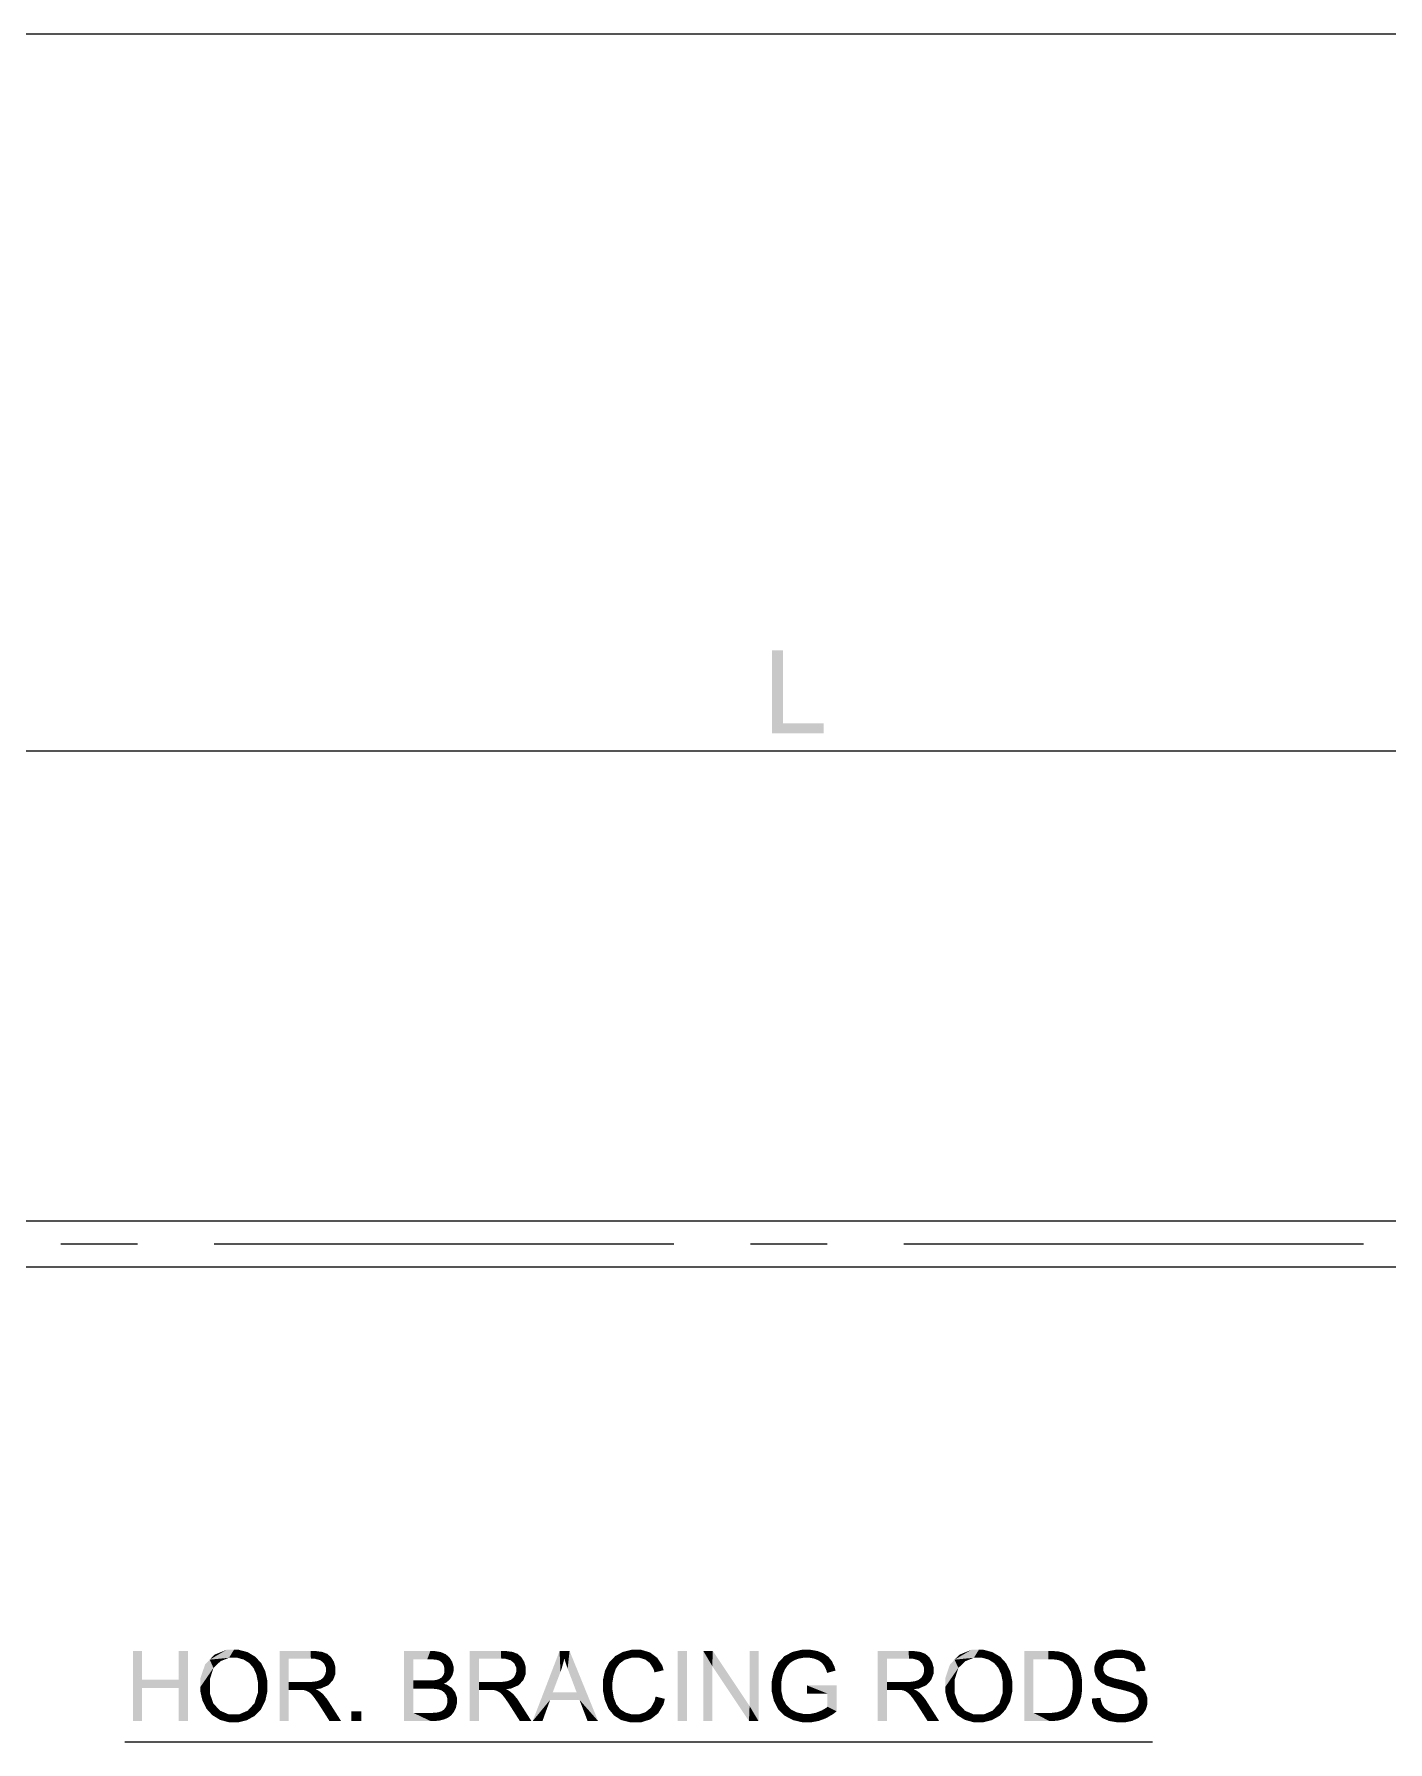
# Model space of a CAD drawing. Header units: millimetres. Extents: x 2 to 579, y 1 to 405.
# Drawn here: x 217.2 to 261.4, y 141.2 to 196.9 of the extents above; entities that cross this region are included whole.
import ezdxf

# ---------------------------------------------------------------- set-up
doc = ezdxf.new("R2010")
doc.units = ezdxf.units.MM
doc.linetypes.add('XKITLINE00', pattern=[0])
doc.layers.add('GraphicObject', color=6, linetype='Continuous', lineweight=0)
doc.layers.add('LinkedObject', color=7, linetype='Continuous', lineweight=0)

# ---------------------------------------------------------------- blocks, each defined once
blk = doc.blocks.new('*A3')
at = {"layer": 'GraphicObject', "color": 3, "linetype": 'XKITLINE00', "lineweight": 0}
blk.add_line((308.954, 196.898), (174.395, 196.898), dxfattribs=at)
blk = doc.blocks.new('*A4')
at = {"layer": 'LinkedObject'}
for points in [[(241.647, 176.795), (241.291, 174.095), (241.291, 176.795)], [(241.647, 174.413), (241.291, 174.095), (241.647, 176.795)], [(241.291, 174.095), (241.647, 174.413), (242.976, 174.095)], [(242.976, 174.095), (241.647, 174.413), (242.976, 174.413)], [(220.737, 143.219), (220.436, 141.872), (220.436, 144.159)], [(220.737, 143.219), (220.436, 144.159), (220.737, 144.159)], [(222.229, 144.159), (221.927, 143.219), (221.927, 144.159)], [(221.927, 142.949), (221.927, 143.219), (222.229, 144.159)], [(221.927, 142.949), (222.229, 144.159), (222.229, 141.872)], [(222.944, 143.876), (222.638, 142.985), (222.791, 143.715)], [(223.065, 143.606), (222.638, 142.985), (222.944, 143.876)], [(223.491, 144.197), (222.944, 143.876), (223.096, 144.036)], [(223.733, 144.197), (222.944, 143.876), (223.491, 144.197)], [(223.573, 143.937), (222.944, 143.876), (223.733, 144.197)], [(223.297, 143.826), (222.944, 143.876), (223.573, 143.937)], [(222.944, 143.876), (223.297, 143.826), (223.181, 143.716)], [(223.065, 143.606), (222.944, 143.876), (223.181, 143.716)], [(223.573, 143.937), (223.733, 144.197), (223.734, 143.937)], [(223.733, 144.197), (223.847, 143.937), (223.734, 143.937)], [(224.176, 144.122), (223.733, 144.197), (223.891, 144.197)], [(224.303, 144.046), (223.733, 144.197), (224.176, 144.122)], [(224.052, 143.879), (223.733, 144.197), (224.303, 144.046)], [(223.847, 143.937), (223.733, 144.197), (224.052, 143.879)], [(224.052, 143.879), (224.303, 144.046), (224.142, 143.822)], [(224.303, 144.046), (224.233, 143.765), (224.142, 143.822)], [(224.233, 143.765), (224.303, 144.046), (224.372, 143.604)], [(224.624, 143.76), (224.303, 144.046), (224.43, 143.971)], [(224.691, 143.625), (224.303, 144.046), (224.624, 143.76)], [(224.372, 143.604), (224.303, 144.046), (224.691, 143.625)], [(225.522, 143.15), (225.22, 141.872), (225.22, 144.159)], [(225.22, 144.159), (225.522, 143.907), (225.522, 143.15)], [(226.244, 143.907), (225.22, 144.159), (226.232, 144.159)], [(225.522, 143.907), (225.22, 144.159), (226.244, 143.907)], [(226.232, 144.159), (226.371, 143.907), (226.244, 143.907)], [(226.617, 144.128), (226.232, 144.159), (226.385, 144.159)], [(226.696, 144.097), (226.232, 144.159), (226.617, 144.128)], [(226.557, 143.855), (226.232, 144.159), (226.696, 144.097)], [(226.371, 143.907), (226.232, 144.159), (226.557, 143.855)], [(226.696, 144.097), (226.616, 143.802), (226.557, 143.855)], [(226.775, 144.066), (226.616, 143.802), (226.696, 144.097)], [(226.616, 143.802), (226.775, 144.066), (226.675, 143.75)], [(226.675, 143.75), (226.775, 144.066), (226.95, 143.879)], [(226.95, 143.879), (226.734, 143.617), (226.675, 143.75)], [(226.997, 143.801), (226.734, 143.617), (226.95, 143.879)], [(227.045, 143.629), (226.734, 143.617), (226.997, 143.801)], [(226.95, 143.879), (226.775, 144.066), (226.902, 143.957)], [(229.282, 144.159), (229.583, 142.928), (229.282, 141.872)], [(229.583, 143.198), (229.583, 142.928), (229.282, 144.159)], [(229.282, 144.159), (229.583, 143.889), (229.583, 143.198)], [(230.041, 143.889), (229.282, 144.159), (230.14, 144.159)], [(229.583, 143.889), (229.282, 144.159), (230.041, 143.889)], [(230.041, 143.889), (230.14, 144.159), (230.165, 143.889)], [(230.14, 144.159), (230.339, 143.873), (230.165, 143.889)], [(230.271, 144.159), (230.339, 143.873), (230.14, 144.159)], [(230.481, 144.124), (230.339, 143.873), (230.271, 144.159)], [(230.339, 143.873), (230.481, 144.124), (230.39, 143.857)], [(230.39, 143.857), (230.481, 144.124), (230.441, 143.841)], [(230.441, 143.841), (230.481, 144.124), (230.56, 144.089)], [(230.56, 144.089), (230.519, 143.781), (230.441, 143.841)], [(230.64, 144.054), (230.519, 143.781), (230.56, 144.089)], [(230.764, 143.948), (230.519, 143.781), (230.64, 144.054)], [(230.809, 143.875), (230.519, 143.781), (230.764, 143.948)], [(230.519, 143.781), (230.809, 143.875), (230.546, 143.738)], [(230.809, 143.875), (230.574, 143.695), (230.546, 143.738)], [(230.574, 143.695), (230.809, 143.875), (230.601, 143.595)], [(230.601, 143.595), (230.809, 143.875), (230.898, 143.573)], [(230.898, 143.652), (230.809, 143.875), (230.854, 143.803)], [(230.898, 143.573), (230.809, 143.875), (230.898, 143.652)], [(231.731, 143.15), (231.429, 141.872), (231.429, 144.159)], [(231.429, 144.159), (231.731, 143.907), (231.731, 143.15)], [(232.453, 143.907), (231.429, 144.159), (232.441, 144.159)], [(231.731, 143.907), (231.429, 144.159), (232.453, 143.907)], [(232.441, 144.159), (232.58, 143.907), (232.453, 143.907)], [(232.826, 144.128), (232.441, 144.159), (232.594, 144.159)], [(232.905, 144.097), (232.441, 144.159), (232.826, 144.128)], [(232.766, 143.855), (232.441, 144.159), (232.905, 144.097)], [(232.58, 143.907), (232.441, 144.159), (232.766, 143.855)], [(232.905, 144.097), (232.825, 143.802), (232.766, 143.855)], [(232.985, 144.066), (232.825, 143.802), (232.905, 144.097)], [(232.825, 143.802), (232.985, 144.066), (232.884, 143.75)], [(232.884, 143.75), (232.985, 144.066), (233.159, 143.879)], [(233.159, 143.879), (232.943, 143.617), (232.884, 143.75)], [(233.206, 143.801), (232.943, 143.617), (233.159, 143.879)], [(233.254, 143.629), (232.943, 143.617), (233.206, 143.801)], [(233.159, 143.879), (232.985, 144.066), (233.111, 143.957)], [(234.357, 144.159), (234.387, 143.481), (233.479, 141.872)], [(234.387, 143.481), (234.357, 144.159), (234.426, 143.589)], [(234.426, 143.589), (234.357, 144.159), (234.488, 143.808)], [(234.488, 143.808), (234.357, 144.159), (234.511, 143.918)], [(234.683, 144.159), (234.511, 143.918), (234.357, 144.159)], [(234.511, 143.918), (234.683, 144.159), (234.538, 143.825)], [(234.538, 143.825), (234.683, 144.159), (234.619, 143.587)], [(234.619, 143.587), (234.683, 144.159), (234.673, 143.443)], [(234.673, 143.443), (234.683, 144.159), (234.912, 142.812)], [(234.912, 142.812), (234.683, 144.159), (235.006, 142.565)], [(235.006, 142.565), (234.683, 144.159), (235.615, 141.872)], [(235.976, 143.788), (236.315, 143.749), (235.908, 143.655)], [(235.908, 143.655), (236.315, 143.749), (236.19, 143.58)], [(236.17, 143.99), (236.315, 143.749), (235.976, 143.788)], [(236.296, 144.059), (236.315, 143.749), (236.17, 143.99)], [(236.422, 144.128), (236.712, 143.939), (236.296, 144.059)], [(236.296, 144.059), (236.712, 143.939), (236.492, 143.876)], [(236.315, 143.749), (236.296, 144.059), (236.403, 143.813)], [(236.403, 143.813), (236.296, 144.059), (236.492, 143.876)], [(236.699, 144.197), (236.712, 143.939), (236.422, 144.128)], [(236.85, 144.197), (236.712, 143.939), (236.699, 144.197)], [(236.712, 143.939), (236.85, 144.197), (236.844, 143.939)], [(236.85, 144.197), (236.958, 143.939), (236.844, 143.939)], [(237.31, 144.11), (236.85, 144.197), (237.022, 144.197)], [(237.427, 144.023), (236.85, 144.197), (237.31, 144.11)], [(237.149, 143.882), (236.85, 144.197), (237.427, 144.023)], [(236.958, 143.939), (236.85, 144.197), (237.149, 143.882)], [(237.149, 143.882), (237.427, 144.023), (237.224, 143.825)], [(237.427, 144.023), (237.3, 143.768), (237.224, 143.825)], [(237.3, 143.768), (237.427, 144.023), (237.415, 143.586)], [(237.415, 143.586), (237.427, 144.023), (237.752, 143.532)], [(237.706, 143.69), (237.427, 144.023), (237.544, 143.935)], [(237.752, 143.532), (237.427, 144.023), (237.706, 143.69)], [(238.516, 144.159), (238.214, 141.872), (238.214, 144.159)], [(238.516, 141.872), (238.214, 141.872), (238.516, 144.159)], [(239.047, 144.159), (239.337, 143.667), (239.047, 141.872)], [(239.337, 143.667), (239.047, 144.159), (239.357, 144.159)], [(239.337, 143.667), (239.357, 144.159), (240.536, 141.872)], [(240.536, 141.872), (239.357, 144.159), (240.556, 142.363)], [(240.847, 144.159), (240.556, 142.363), (240.556, 144.159)], [(240.847, 141.872), (240.556, 142.363), (240.847, 144.159)], [(241.82, 144.057), (241.418, 143.627), (241.689, 143.987)], [(241.99, 143.844), (241.418, 143.627), (241.82, 144.057)], [(241.689, 143.987), (241.418, 143.627), (241.488, 143.772)], [(241.868, 143.761), (241.418, 143.627), (241.99, 143.844)], [(241.822, 143.71), (241.418, 143.627), (241.868, 143.761)], [(242.253, 144.197), (241.82, 144.057), (241.951, 144.127)], [(242.321, 143.939), (241.82, 144.057), (242.253, 144.197)], [(241.82, 144.057), (242.066, 143.876), (241.99, 143.844)], [(242.066, 143.876), (241.82, 144.057), (242.141, 143.907)], [(242.141, 143.907), (241.82, 144.057), (242.321, 143.939)], [(242.425, 143.939), (242.253, 144.197), (242.424, 144.197)], [(242.321, 143.939), (242.253, 144.197), (242.425, 143.939)], [(242.424, 144.197), (242.511, 143.939), (242.425, 143.939)], [(242.548, 144.197), (242.511, 143.939), (242.424, 144.197)], [(242.511, 143.939), (242.548, 144.197), (242.669, 143.909)], [(242.872, 144.117), (242.548, 144.197), (242.772, 144.157)], [(242.669, 143.909), (242.548, 144.197), (242.872, 144.117)], [(242.669, 143.909), (242.872, 144.117), (242.74, 143.879)], [(242.872, 144.117), (242.811, 143.849), (242.74, 143.879)], [(242.811, 143.849), (242.872, 144.117), (242.92, 143.769)], [(243.13, 143.965), (242.872, 144.117), (242.973, 144.077)], [(243.187, 143.893), (242.872, 144.117), (243.13, 143.965)], [(242.92, 143.769), (242.872, 144.117), (243.187, 143.893)], [(242.92, 143.769), (243.187, 143.893), (242.958, 143.719)], [(243.187, 143.893), (242.996, 143.669), (242.958, 143.719)], [(242.996, 143.669), (243.187, 143.893), (243.06, 143.531)], [(243.06, 143.531), (243.187, 143.893), (243.33, 143.634)], [(243.33, 143.634), (243.187, 143.893), (243.244, 143.821)], [(245.034, 143.15), (244.732, 141.872), (244.732, 144.159)], [(244.732, 144.159), (245.034, 143.907), (245.034, 143.15)], [(245.757, 143.907), (244.732, 144.159), (245.744, 144.159)], [(245.034, 143.907), (244.732, 144.159), (245.757, 143.907)], [(245.744, 144.159), (245.884, 143.907), (245.757, 143.907)], [(246.129, 144.128), (245.744, 144.159), (245.897, 144.159)], [(246.208, 144.097), (245.744, 144.159), (246.129, 144.128)], [(246.07, 143.855), (245.744, 144.159), (246.208, 144.097)], [(245.884, 143.907), (245.744, 144.159), (246.07, 143.855)], [(246.208, 144.097), (246.128, 143.802), (246.07, 143.855)], [(246.288, 144.066), (246.128, 143.802), (246.208, 144.097)], [(246.128, 143.802), (246.288, 144.066), (246.187, 143.75)], [(246.187, 143.75), (246.288, 144.066), (246.462, 143.879)], [(246.462, 143.879), (246.246, 143.617), (246.187, 143.75)], [(246.51, 143.801), (246.246, 143.617), (246.462, 143.879)], [(246.557, 143.629), (246.246, 143.617), (246.51, 143.801)], [(246.462, 143.879), (246.288, 144.066), (246.415, 143.957)], [(247.245, 143.876), (246.939, 142.985), (247.092, 143.715)], [(247.366, 143.606), (246.939, 142.985), (247.245, 143.876)], [(247.792, 144.197), (247.245, 143.876), (247.397, 144.036)], [(248.034, 144.197), (247.245, 143.876), (247.792, 144.197)], [(247.874, 143.937), (247.245, 143.876), (248.034, 144.197)], [(247.598, 143.826), (247.245, 143.876), (247.874, 143.937)], [(247.245, 143.876), (247.598, 143.826), (247.482, 143.716)], [(247.366, 143.606), (247.245, 143.876), (247.482, 143.716)], [(247.874, 143.937), (248.034, 144.197), (248.035, 143.937)], [(248.034, 144.197), (248.148, 143.937), (248.035, 143.937)], [(248.477, 144.122), (248.034, 144.197), (248.192, 144.197)], [(248.604, 144.046), (248.034, 144.197), (248.477, 144.122)], [(248.353, 143.879), (248.034, 144.197), (248.604, 144.046)], [(248.148, 143.937), (248.034, 144.197), (248.353, 143.879)], [(248.353, 143.879), (248.604, 144.046), (248.444, 143.822)], [(248.604, 144.046), (248.534, 143.765), (248.444, 143.822)], [(248.534, 143.765), (248.604, 144.046), (248.673, 143.604)], [(248.925, 143.76), (248.604, 144.046), (248.732, 143.971)], [(248.992, 143.625), (248.604, 144.046), (248.925, 143.76)], [(248.673, 143.604), (248.604, 144.046), (248.992, 143.625)], [(249.516, 144.159), (249.818, 143.889), (249.516, 141.872)], [(250.299, 143.889), (249.516, 144.159), (250.303, 144.159)], [(249.818, 143.889), (249.516, 144.159), (250.299, 143.889)], [(249.516, 141.872), (249.818, 143.889), (249.818, 142.141)], [(250.303, 144.159), (250.434, 143.889), (250.299, 143.889)], [(250.437, 144.159), (250.434, 143.889), (250.303, 144.159)], [(250.437, 144.159), (250.629, 143.865), (250.434, 143.889)], [(250.64, 144.142), (250.629, 143.865), (250.437, 144.159)], [(250.71, 144.126), (250.629, 143.865), (250.64, 144.142)], [(250.71, 144.126), (250.69, 143.842), (250.629, 143.865)], [(250.69, 143.842), (250.71, 144.126), (250.775, 143.809)], [(250.976, 144.021), (250.71, 144.126), (250.808, 144.103)], [(251.045, 143.962), (250.71, 144.126), (250.976, 144.021)], [(250.918, 143.68), (250.71, 144.126), (251.045, 143.962)], [(250.775, 143.809), (250.71, 144.126), (250.918, 143.68)], [(251.045, 143.962), (250.977, 143.584), (250.918, 143.68)], [(251.136, 143.886), (250.977, 143.584), (251.045, 143.962)], [(251.271, 143.69), (250.977, 143.584), (251.136, 143.886)], [(251.904, 143.891), (251.806, 143.567), (251.855, 143.815)], [(252.159, 143.779), (251.806, 143.567), (251.904, 143.891)], [(251.855, 143.815), (251.806, 143.567), (251.806, 143.653)], [(252.096, 143.658), (251.806, 143.567), (252.159, 143.779)], [(251.953, 143.966), (252.222, 143.829), (251.904, 143.891)], [(251.904, 143.891), (252.222, 143.829), (252.159, 143.779)], [(252.096, 144.08), (252.222, 143.829), (251.953, 143.966)], [(252.284, 143.88), (252.096, 144.08), (252.19, 144.119)], [(252.222, 143.829), (252.096, 144.08), (252.284, 143.88)], [(252.285, 144.158), (252.484, 143.93), (252.19, 144.119)], [(252.19, 144.119), (252.484, 143.93), (252.284, 143.88)], [(252.494, 144.197), (252.484, 143.93), (252.285, 144.158)], [(252.61, 144.197), (252.484, 143.93), (252.494, 144.197)], [(252.484, 143.93), (252.61, 144.197), (252.621, 143.93)], [(252.61, 144.197), (252.753, 143.93), (252.621, 143.93)], [(252.961, 144.156), (252.61, 144.197), (252.737, 144.197)], [(253.058, 144.115), (252.61, 144.197), (252.961, 144.156)], [(252.952, 143.874), (252.61, 144.197), (253.058, 144.115)], [(252.753, 143.93), (252.61, 144.197), (252.952, 143.874)], [(253.058, 144.115), (253.02, 143.819), (252.952, 143.874)], [(253.155, 144.074), (253.02, 143.819), (253.058, 144.115)], [(253.02, 143.819), (253.155, 144.074), (253.087, 143.763)], [(253.087, 143.763), (253.155, 144.074), (253.356, 143.874)], [(253.356, 143.874), (253.166, 143.599), (253.087, 143.763)], [(253.356, 143.874), (253.155, 144.074), (253.304, 143.954)], [(253.408, 143.795), (253.166, 143.599), (253.356, 143.874)], [(253.464, 143.614), (253.166, 143.599), (253.408, 143.795)], [(220.737, 142.949), (220.436, 141.872), (220.737, 143.219)], [(220.737, 143.219), (221.927, 142.949), (220.737, 142.949)], [(221.927, 143.219), (221.927, 142.949), (220.737, 143.219)], [(222.791, 143.715), (222.638, 142.985), (222.638, 143.269)], [(222.949, 143.238), (222.638, 142.985), (223.065, 143.606)], [(222.638, 142.985), (222.949, 143.238), (222.949, 142.98)], [(224.372, 143.604), (224.691, 143.625), (224.419, 143.499)], [(224.691, 143.625), (224.466, 143.395), (224.419, 143.499)], [(224.466, 143.395), (224.691, 143.625), (224.513, 143.152)], [(224.513, 143.152), (224.691, 143.625), (224.824, 143.183)], [(224.513, 143.012), (224.824, 143.183), (224.824, 143.011)], [(224.513, 143.152), (224.824, 143.183), (224.513, 143.012)], [(224.824, 143.183), (224.691, 143.625), (224.758, 143.489)], [(226.437, 143.171), (226.402, 142.912), (226.275, 143.15)], [(226.402, 142.912), (226.437, 143.171), (226.566, 142.935)], [(226.495, 143.193), (226.888, 143.124), (226.437, 143.171)], [(226.809, 143.041), (226.437, 143.171), (226.888, 143.124)], [(226.566, 142.935), (226.437, 143.171), (226.809, 143.041)], [(226.554, 143.214), (226.888, 143.124), (226.495, 143.193)], [(226.888, 143.124), (226.554, 143.214), (226.643, 143.283)], [(226.673, 143.33), (226.888, 143.124), (226.643, 143.283)], [(226.703, 143.377), (226.888, 143.124), (226.673, 143.33)], [(226.703, 143.377), (227.045, 143.535), (226.888, 143.124)], [(226.734, 143.48), (227.045, 143.535), (226.703, 143.377)], [(227.045, 143.535), (226.734, 143.617), (227.045, 143.629)], [(226.734, 143.617), (227.045, 143.535), (226.734, 143.536)], [(227.045, 143.535), (226.734, 143.48), (226.734, 143.536)], [(226.888, 143.124), (227.045, 143.535), (226.966, 143.208)], [(226.966, 143.208), (227.045, 143.535), (227.045, 143.413)], [(230.113, 142.928), (229.583, 143.198), (230.079, 143.198)], [(229.583, 142.928), (229.583, 143.198), (230.113, 142.928)], [(230.223, 142.928), (230.079, 143.198), (230.18, 143.198)], [(230.113, 142.928), (230.079, 143.198), (230.223, 142.928)], [(230.324, 143.211), (230.579, 143.088), (230.18, 143.198)], [(230.18, 143.198), (230.579, 143.088), (230.223, 142.928)], [(230.368, 143.225), (230.659, 143.128), (230.324, 143.211)], [(230.579, 143.088), (230.324, 143.211), (230.659, 143.128)], [(230.426, 143.242), (230.659, 143.128), (230.368, 143.225)], [(230.513, 143.299), (230.659, 143.128), (230.426, 143.242)], [(230.819, 143.297), (230.513, 143.299), (230.572, 143.378)], [(230.779, 143.233), (230.513, 143.299), (230.819, 143.297)], [(230.659, 143.128), (230.513, 143.299), (230.779, 143.233)], [(230.572, 143.378), (230.898, 143.573), (230.819, 143.297)], [(230.601, 143.478), (230.898, 143.573), (230.572, 143.378)], [(230.898, 143.573), (230.601, 143.538), (230.601, 143.595)], [(230.601, 143.538), (230.898, 143.573), (230.601, 143.478)], [(230.819, 143.297), (230.898, 143.573), (230.859, 143.362)], [(230.859, 143.362), (230.898, 143.573), (230.898, 143.5)], [(232.646, 143.171), (232.611, 142.912), (232.484, 143.15)], [(232.611, 142.912), (232.646, 143.171), (232.775, 142.935)], [(232.704, 143.193), (233.097, 143.124), (232.646, 143.171)], [(233.018, 143.041), (232.646, 143.171), (233.097, 143.124)], [(232.775, 142.935), (232.646, 143.171), (233.018, 143.041)], [(232.763, 143.214), (233.097, 143.124), (232.704, 143.193)], [(233.097, 143.124), (232.763, 143.214), (232.852, 143.283)], [(232.882, 143.33), (233.097, 143.124), (232.852, 143.283)], [(232.912, 143.377), (233.097, 143.124), (232.882, 143.33)], [(232.912, 143.377), (233.254, 143.535), (233.097, 143.124)], [(232.943, 143.48), (233.254, 143.535), (232.912, 143.377)], [(233.254, 143.535), (232.943, 143.617), (233.254, 143.629)], [(232.943, 143.617), (233.254, 143.535), (232.943, 143.536)], [(233.254, 143.535), (232.943, 143.48), (232.943, 143.536)], [(233.097, 143.124), (233.254, 143.535), (233.175, 143.208)], [(233.175, 143.208), (233.254, 143.535), (233.254, 143.413)], [(233.479, 141.872), (234.387, 143.481), (234.135, 142.812)], [(236.119, 143.367), (235.772, 143.211), (235.84, 143.522)], [(236.083, 143.147), (235.772, 143.211), (236.119, 143.367)], [(235.772, 143.211), (236.083, 143.147), (235.772, 143.032)], [(236.155, 143.473), (235.84, 143.522), (235.908, 143.655)], [(236.119, 143.367), (235.84, 143.522), (236.155, 143.473)], [(236.155, 143.473), (235.908, 143.655), (236.19, 143.58)], [(237.415, 143.586), (237.752, 143.532), (237.455, 143.461)], [(239.047, 141.872), (239.337, 143.667), (239.337, 141.872)], [(241.418, 143.627), (241.279, 143.171), (241.349, 143.483)], [(241.634, 143.377), (241.279, 143.171), (241.418, 143.627)], [(241.59, 143.147), (241.279, 143.171), (241.634, 143.377)], [(241.279, 143.171), (241.59, 143.147), (241.279, 143.004)], [(241.775, 143.658), (241.418, 143.627), (241.822, 143.71)], [(241.703, 143.545), (241.418, 143.627), (241.775, 143.658)], [(241.418, 143.627), (241.703, 143.545), (241.677, 143.483)], [(241.634, 143.377), (241.418, 143.627), (241.677, 143.483)], [(243.06, 143.531), (243.33, 143.634), (243.086, 143.444)], [(243.086, 143.444), (243.33, 143.634), (243.36, 143.519)], [(245.949, 143.171), (245.914, 142.912), (245.787, 143.15)], [(245.914, 142.912), (245.949, 143.171), (246.078, 142.935)], [(246.007, 143.193), (246.4, 143.124), (245.949, 143.171)], [(246.321, 143.041), (245.949, 143.171), (246.4, 143.124)], [(246.078, 142.935), (245.949, 143.171), (246.321, 143.041)], [(246.066, 143.214), (246.4, 143.124), (246.007, 143.193)], [(246.4, 143.124), (246.066, 143.214), (246.155, 143.283)], [(246.185, 143.33), (246.4, 143.124), (246.155, 143.283)], [(246.216, 143.377), (246.4, 143.124), (246.185, 143.33)], [(246.216, 143.377), (246.557, 143.535), (246.4, 143.124)], [(246.246, 143.48), (246.557, 143.535), (246.216, 143.377)], [(246.557, 143.535), (246.246, 143.617), (246.557, 143.629)], [(246.246, 143.617), (246.557, 143.535), (246.246, 143.536)], [(246.557, 143.535), (246.246, 143.48), (246.246, 143.536)], [(246.4, 143.124), (246.557, 143.535), (246.478, 143.208)], [(246.478, 143.208), (246.557, 143.535), (246.557, 143.413)], [(247.092, 143.715), (246.939, 142.985), (246.939, 143.269)], [(247.25, 143.238), (246.939, 142.985), (247.366, 143.606)], [(246.939, 142.985), (247.25, 143.238), (247.25, 142.98)], [(248.673, 143.604), (248.992, 143.625), (248.72, 143.499)], [(248.992, 143.625), (248.767, 143.395), (248.72, 143.499)], [(248.767, 143.395), (248.992, 143.625), (248.814, 143.152)], [(248.814, 143.152), (248.992, 143.625), (249.125, 143.183)], [(248.814, 143.012), (249.125, 143.183), (249.125, 143.011)], [(248.814, 143.152), (249.125, 143.183), (248.814, 143.012)], [(249.125, 143.183), (248.992, 143.625), (249.059, 143.489)], [(250.977, 143.584), (251.271, 143.69), (251.035, 143.487)], [(251.035, 143.487), (251.271, 143.69), (251.316, 143.571)], [(251.316, 143.571), (251.094, 143.212), (251.035, 143.487)], [(251.361, 143.452), (251.094, 143.212), (251.316, 143.571)], [(251.405, 143.18), (251.094, 143.212), (251.361, 143.452)], [(251.405, 143.028), (251.094, 143.212), (251.405, 143.18)], [(251.094, 143.212), (251.405, 143.028), (251.094, 143.032)], [(251.806, 143.567), (252.096, 143.658), (252.096, 143.587)], [(252.096, 143.525), (251.806, 143.567), (252.096, 143.587)], [(251.806, 143.567), (252.096, 143.525), (251.806, 143.488)], [(251.806, 143.488), (252.096, 143.525), (251.846, 143.345)], [(251.846, 143.345), (252.096, 143.525), (251.886, 143.282)], [(251.886, 143.282), (252.096, 143.525), (252.14, 143.423)], [(252.14, 143.423), (252.047, 143.111), (251.886, 143.282)], [(251.886, 143.282), (252.047, 143.111), (251.926, 143.218)], [(252.185, 143.384), (252.047, 143.111), (252.14, 143.423)], [(252.047, 143.111), (252.185, 143.384), (252.129, 143.069)], [(252.129, 143.069), (252.185, 143.384), (252.229, 143.344)], [(252.129, 143.069), (252.229, 143.344), (252.192, 143.035)], [(252.192, 143.035), (252.229, 143.344), (252.412, 142.964)], [(252.412, 142.964), (252.229, 143.344), (252.457, 143.262)], [(252.412, 142.964), (252.457, 143.262), (252.57, 142.926)], [(252.57, 142.926), (252.457, 143.262), (252.641, 143.221)], [(252.57, 142.926), (252.641, 143.221), (252.727, 142.888)], [(252.727, 142.888), (252.641, 143.221), (252.825, 143.179)], [(252.727, 142.888), (252.825, 143.179), (252.931, 142.832)], [(252.931, 142.832), (252.825, 143.179), (252.977, 142.814)], [(252.977, 142.814), (252.825, 143.179), (253.048, 142.787)], [(253.078, 143.106), (253.048, 142.787), (252.825, 143.179)], [(253.468, 143.514), (253.166, 143.599), (253.464, 143.614)], [(253.166, 143.599), (253.468, 143.514), (253.178, 143.491)], [(220.436, 141.872), (220.737, 142.949), (220.737, 141.872)], [(221.927, 142.949), (222.229, 141.872), (221.927, 141.872)], [(222.638, 142.985), (222.949, 142.773), (222.638, 142.834)], [(222.949, 142.773), (222.638, 142.985), (222.949, 142.98)], [(222.638, 142.834), (222.949, 142.773), (222.703, 142.549)], [(222.703, 142.549), (222.949, 142.773), (222.769, 142.414)], [(222.769, 142.414), (222.949, 142.773), (223.06, 142.448)], [(224.403, 142.451), (224.824, 143.011), (224.684, 142.389)], [(224.513, 142.792), (224.824, 143.011), (224.403, 142.451)], [(224.824, 143.011), (224.513, 142.792), (224.513, 143.012)], [(224.684, 142.389), (224.824, 143.011), (224.754, 142.526)], [(224.754, 142.526), (224.824, 143.011), (224.824, 142.837)], [(225.522, 143.15), (225.522, 142.887), (225.22, 141.872)], [(225.22, 141.872), (225.522, 142.887), (225.522, 141.872)], [(225.872, 142.887), (225.522, 143.15), (226.171, 143.15)], [(225.522, 142.887), (225.522, 143.15), (225.872, 142.887)], [(225.872, 142.887), (226.171, 143.15), (225.931, 142.887)], [(225.931, 142.887), (226.171, 143.15), (226.015, 142.882)], [(226.015, 142.882), (226.171, 143.15), (226.04, 142.876)], [(226.04, 142.876), (226.171, 143.15), (226.075, 142.868)], [(226.075, 142.868), (226.171, 143.15), (226.144, 142.837)], [(226.144, 142.837), (226.171, 143.15), (226.275, 143.15)], [(226.144, 142.837), (226.275, 143.15), (226.178, 142.815)], [(226.275, 143.15), (226.402, 142.912), (226.178, 142.815)], [(226.178, 142.815), (226.402, 142.912), (226.212, 142.794)], [(226.402, 142.912), (226.289, 142.717), (226.212, 142.794)], [(226.462, 142.883), (226.289, 142.717), (226.402, 142.912)], [(226.289, 142.717), (226.462, 142.883), (226.332, 142.663)], [(226.332, 142.663), (226.462, 142.883), (226.374, 142.608)], [(226.374, 142.608), (226.462, 142.883), (226.584, 142.798)], [(226.584, 142.798), (226.483, 142.45), (226.374, 142.608)], [(226.584, 142.798), (226.462, 142.883), (226.553, 142.826)], [(226.65, 142.738), (226.483, 142.45), (226.584, 142.798)], [(226.775, 142.585), (226.483, 142.45), (226.65, 142.738)], [(229.282, 141.872), (229.583, 142.928), (229.583, 142.141)], [(230.223, 142.928), (230.579, 143.088), (230.39, 142.909)], [(230.579, 143.088), (230.449, 142.89), (230.39, 142.909)], [(230.449, 142.89), (230.579, 143.088), (230.507, 142.871)], [(230.507, 142.871), (230.579, 143.088), (230.598, 142.804)], [(230.841, 142.954), (230.579, 143.088), (230.683, 143.058)], [(230.598, 142.804), (230.579, 143.088), (230.841, 142.954)], [(230.598, 142.804), (230.841, 142.954), (230.631, 142.757)], [(230.631, 142.757), (230.841, 142.954), (230.664, 142.71)], [(230.664, 142.71), (230.841, 142.954), (230.897, 142.881)], [(230.897, 142.881), (230.697, 142.599), (230.664, 142.71)], [(230.953, 142.807), (230.697, 142.599), (230.897, 142.881)], [(231.008, 142.634), (230.697, 142.599), (230.953, 142.807)], [(231.008, 142.535), (230.697, 142.599), (231.008, 142.634)], [(231.731, 143.15), (231.731, 142.887), (231.429, 141.872)], [(231.429, 141.872), (231.731, 142.887), (231.731, 141.872)], [(232.081, 142.887), (231.731, 143.15), (232.38, 143.15)], [(231.731, 142.887), (231.731, 143.15), (232.081, 142.887)], [(232.081, 142.887), (232.38, 143.15), (232.14, 142.887)], [(232.14, 142.887), (232.38, 143.15), (232.224, 142.882)], [(232.224, 142.882), (232.38, 143.15), (232.249, 142.876)], [(232.249, 142.876), (232.38, 143.15), (232.284, 142.868)], [(232.284, 142.868), (232.38, 143.15), (232.353, 142.837)], [(232.353, 142.837), (232.38, 143.15), (232.484, 143.15)], [(232.353, 142.837), (232.484, 143.15), (232.387, 142.815)], [(232.484, 143.15), (232.611, 142.912), (232.387, 142.815)], [(232.387, 142.815), (232.611, 142.912), (232.421, 142.794)], [(232.611, 142.912), (232.498, 142.717), (232.421, 142.794)], [(232.671, 142.883), (232.498, 142.717), (232.611, 142.912)], [(232.498, 142.717), (232.671, 142.883), (232.541, 142.663)], [(232.541, 142.663), (232.671, 142.883), (232.583, 142.608)], [(232.583, 142.608), (232.671, 142.883), (232.793, 142.798)], [(232.793, 142.798), (232.693, 142.45), (232.583, 142.608)], [(232.793, 142.798), (232.671, 142.883), (232.762, 142.826)], [(232.859, 142.738), (232.693, 142.45), (232.793, 142.798)], [(232.984, 142.585), (232.693, 142.45), (232.859, 142.738)], [(234.049, 142.565), (233.479, 141.872), (234.135, 142.812)], [(234.135, 142.812), (235.006, 142.565), (234.049, 142.565)], [(234.912, 142.812), (235.006, 142.565), (234.135, 142.812)], [(235.772, 143.032), (236.083, 143.147), (236.083, 143.034)], [(236.083, 143.034), (235.772, 142.868), (235.772, 143.032)], [(236.083, 142.888), (235.772, 142.868), (236.083, 143.034)], [(236.083, 142.888), (235.893, 142.419), (235.772, 142.868)], [(235.772, 142.868), (235.893, 142.419), (235.832, 142.562)], [(236.125, 142.633), (235.893, 142.419), (236.083, 142.888)], [(235.893, 142.419), (236.125, 142.633), (236.168, 142.524)], [(237.791, 142.597), (237.458, 142.529), (237.489, 142.673)], [(241.279, 143.004), (241.59, 143.147), (241.59, 143.023)], [(241.59, 142.87), (241.279, 143.004), (241.59, 143.023)], [(241.279, 143.004), (241.419, 142.394), (241.279, 142.836)], [(241.59, 142.87), (241.419, 142.394), (241.279, 143.004)], [(241.279, 142.836), (241.419, 142.394), (241.349, 142.531)], [(241.642, 142.614), (241.419, 142.394), (241.59, 142.87)], [(241.419, 142.394), (241.642, 142.614), (241.695, 142.511)], [(242.425, 143.038), (243.097, 142.768), (242.425, 142.768)], [(243.394, 143.038), (243.097, 142.768), (242.425, 143.038)], [(243.097, 142.342), (243.394, 143.038), (243.394, 142.19)], [(243.097, 142.768), (243.394, 143.038), (243.097, 142.342)], [(245.034, 143.15), (245.034, 142.887), (244.732, 141.872)], [(244.732, 141.872), (245.034, 142.887), (245.034, 141.872)], [(245.384, 142.887), (245.034, 143.15), (245.683, 143.15)], [(245.034, 142.887), (245.034, 143.15), (245.384, 142.887)], [(245.384, 142.887), (245.683, 143.15), (245.443, 142.887)], [(245.443, 142.887), (245.683, 143.15), (245.527, 142.882)], [(245.527, 142.882), (245.683, 143.15), (245.553, 142.876)], [(245.553, 142.876), (245.683, 143.15), (245.588, 142.868)], [(245.588, 142.868), (245.683, 143.15), (245.657, 142.837)], [(245.657, 142.837), (245.683, 143.15), (245.787, 143.15)], [(245.657, 142.837), (245.787, 143.15), (245.69, 142.815)], [(245.787, 143.15), (245.914, 142.912), (245.69, 142.815)], [(245.69, 142.815), (245.914, 142.912), (245.724, 142.794)], [(245.914, 142.912), (245.801, 142.717), (245.724, 142.794)], [(245.974, 142.883), (245.801, 142.717), (245.914, 142.912)], [(245.801, 142.717), (245.974, 142.883), (245.844, 142.663)], [(245.844, 142.663), (245.974, 142.883), (245.887, 142.608)], [(245.887, 142.608), (245.974, 142.883), (246.096, 142.798)], [(246.096, 142.798), (245.996, 142.45), (245.887, 142.608)], [(246.096, 142.798), (245.974, 142.883), (246.065, 142.826)], [(246.162, 142.738), (245.996, 142.45), (246.096, 142.798)], [(246.288, 142.585), (245.996, 142.45), (246.162, 142.738)], [(246.939, 142.985), (247.25, 142.773), (246.939, 142.834)], [(247.25, 142.773), (246.939, 142.985), (247.25, 142.98)], [(246.939, 142.834), (247.25, 142.773), (247.005, 142.549)], [(247.005, 142.549), (247.25, 142.773), (247.07, 142.414)], [(247.07, 142.414), (247.25, 142.773), (247.361, 142.448)], [(248.704, 142.451), (249.125, 143.011), (248.985, 142.389)], [(248.814, 142.792), (249.125, 143.011), (248.704, 142.451)], [(249.125, 143.011), (248.814, 142.792), (248.814, 143.012)], [(248.985, 142.389), (249.125, 143.011), (249.055, 142.526)], [(249.055, 142.526), (249.125, 143.011), (249.125, 142.837)], [(251.345, 142.566), (251.004, 142.501), (251.064, 142.682)], [(251.094, 142.903), (251.405, 142.897), (251.064, 142.682)], [(251.064, 142.682), (251.405, 142.897), (251.345, 142.566)], [(251.405, 143.028), (251.094, 142.903), (251.094, 143.032)], [(251.405, 142.897), (251.094, 142.903), (251.405, 143.028)], [(251.345, 142.566), (251.405, 142.897), (251.375, 142.666)], [(252.017, 142.545), (251.721, 142.606), (252.007, 142.631)], [(251.721, 142.606), (251.846, 142.195), (251.724, 142.491)], [(252.017, 142.545), (251.846, 142.195), (251.721, 142.606)], [(253.147, 143.075), (253.048, 142.787), (253.078, 143.106)], [(253.048, 142.787), (253.147, 143.075), (253.152, 142.719)], [(253.152, 142.719), (253.147, 143.075), (253.247, 143.029)], [(253.152, 142.719), (253.247, 143.029), (253.183, 142.679)], [(253.183, 142.679), (253.247, 143.029), (253.215, 142.639)], [(253.247, 143.029), (253.442, 142.842), (253.215, 142.639)], [(253.215, 142.639), (253.442, 142.842), (253.246, 142.545)], [(253.246, 142.545), (253.442, 142.842), (253.489, 142.771)], [(253.246, 142.545), (253.489, 142.771), (253.246, 142.491)], [(253.246, 142.491), (253.489, 142.771), (253.246, 142.438)], [(253.489, 142.771), (253.537, 142.517), (253.246, 142.438)], [(253.442, 142.842), (253.247, 143.029), (253.394, 142.912)], [(253.537, 142.517), (253.489, 142.771), (253.537, 142.609)], [(223.06, 142.448), (223.027, 142.067), (222.769, 142.414)], [(222.769, 142.414), (223.027, 142.067), (222.834, 142.279)], [(223.171, 142.329), (223.027, 142.067), (223.06, 142.448)], [(223.027, 142.067), (223.171, 142.329), (223.154, 141.989)], [(223.154, 141.989), (223.171, 142.329), (223.283, 142.21)], [(223.283, 142.21), (223.731, 141.833), (223.154, 141.989)], [(223.562, 142.091), (223.731, 141.833), (223.283, 142.21)], [(223.731, 141.833), (223.562, 142.091), (223.73, 142.091)], [(223.9, 142.091), (223.731, 141.833), (223.73, 142.091)], [(223.731, 141.833), (223.9, 142.091), (223.88, 141.833)], [(223.88, 141.833), (223.9, 142.091), (224.158, 141.903)], [(224.286, 141.974), (223.9, 142.091), (224.182, 142.211)], [(224.158, 141.903), (223.9, 142.091), (224.286, 141.974)], [(224.292, 142.331), (224.415, 142.044), (224.182, 142.211)], [(224.182, 142.211), (224.415, 142.044), (224.286, 141.974)], [(224.684, 142.389), (224.292, 142.331), (224.403, 142.451)], [(224.614, 142.252), (224.292, 142.331), (224.684, 142.389)], [(224.415, 142.044), (224.292, 142.331), (224.614, 142.252)], [(226.483, 142.45), (226.775, 142.585), (226.55, 142.347)], [(226.55, 142.347), (226.775, 142.585), (226.834, 142.494)], [(226.55, 142.347), (226.834, 142.494), (226.852, 141.872)], [(226.852, 141.872), (226.834, 142.494), (227.23, 141.872)], [(227.884, 142.192), (227.564, 141.872), (227.564, 142.192)], [(227.884, 141.872), (227.564, 141.872), (227.884, 142.192)], [(229.583, 142.141), (230.153, 141.872), (229.282, 141.872)], [(230.154, 142.141), (230.153, 141.872), (229.583, 142.141)], [(230.154, 142.141), (230.263, 141.872), (230.153, 141.872)], [(230.228, 142.141), (230.263, 141.872), (230.154, 142.141)], [(230.331, 142.147), (230.447, 141.891), (230.228, 142.141)], [(230.228, 142.141), (230.447, 141.891), (230.263, 141.872)], [(230.361, 142.152), (230.447, 141.891), (230.331, 142.147)], [(230.522, 141.91), (230.361, 142.152), (230.413, 142.162)], [(230.447, 141.891), (230.361, 142.152), (230.522, 141.91)], [(230.501, 142.193), (230.773, 142.023), (230.413, 142.162)], [(230.413, 142.162), (230.773, 142.023), (230.522, 141.91)], [(230.536, 142.215), (230.773, 142.023), (230.501, 142.193)], [(230.773, 142.023), (230.536, 142.215), (230.571, 142.237)], [(230.629, 142.3), (230.94, 142.236), (230.571, 142.237)], [(230.571, 142.237), (230.94, 142.236), (230.773, 142.023)], [(230.652, 142.342), (230.94, 142.236), (230.629, 142.3)], [(230.94, 142.236), (230.652, 142.342), (230.674, 142.384)], [(230.674, 142.384), (231.008, 142.535), (230.94, 142.236)], [(230.697, 142.48), (231.008, 142.535), (230.674, 142.384)], [(230.697, 142.599), (231.008, 142.535), (230.697, 142.535)], [(231.008, 142.535), (230.697, 142.48), (230.697, 142.535)], [(230.773, 142.023), (230.94, 142.236), (230.823, 142.06)], [(230.823, 142.06), (230.94, 142.236), (230.906, 142.167)], [(230.94, 142.236), (231.008, 142.535), (230.974, 142.305)], [(230.974, 142.305), (231.008, 142.535), (231.008, 142.454)], [(232.693, 142.45), (232.984, 142.585), (232.759, 142.347)], [(232.759, 142.347), (232.984, 142.585), (233.043, 142.494)], [(232.759, 142.347), (233.043, 142.494), (233.061, 141.872)], [(233.061, 141.872), (233.043, 142.494), (233.439, 141.872)], [(233.479, 141.872), (234.049, 142.565), (233.798, 141.872)], [(235.006, 142.565), (235.615, 141.872), (235.271, 141.872)], [(236.21, 142.415), (235.893, 142.419), (236.168, 142.524)], [(235.893, 142.419), (236.245, 141.983), (235.953, 142.276)], [(236.21, 142.415), (236.245, 141.983), (235.893, 142.419)], [(235.953, 142.276), (236.245, 141.983), (236.129, 142.058)], [(236.342, 142.253), (236.245, 141.983), (236.21, 142.415)], [(236.245, 141.983), (236.342, 142.253), (236.432, 142.199)], [(236.522, 142.145), (236.245, 141.983), (236.432, 142.199)], [(236.522, 142.145), (236.845, 141.833), (236.245, 141.983)], [(236.716, 142.091), (236.845, 141.833), (236.522, 142.145)], [(236.845, 141.833), (236.716, 142.091), (236.82, 142.091)], [(236.948, 142.091), (236.845, 141.833), (236.82, 142.091)], [(236.948, 142.091), (237.449, 142.028), (236.845, 141.833)], [(237.163, 142.164), (237.449, 142.028), (236.948, 142.091)], [(237.449, 142.028), (237.163, 142.164), (237.251, 142.238)], [(237.339, 142.311), (237.449, 142.028), (237.251, 142.238)], [(237.339, 142.311), (237.791, 142.597), (237.449, 142.028)], [(237.458, 142.529), (237.791, 142.597), (237.339, 142.311)], [(237.449, 142.028), (237.791, 142.597), (237.573, 142.126)], [(237.573, 142.126), (237.791, 142.597), (237.744, 142.41)], [(240.556, 142.363), (240.847, 141.872), (240.536, 141.872)], [(241.748, 142.408), (241.419, 142.394), (241.695, 142.511)], [(241.748, 142.408), (241.835, 141.977), (241.419, 142.394)], [(241.419, 142.394), (241.835, 141.977), (241.489, 142.258)], [(241.489, 142.258), (241.835, 141.977), (241.697, 142.049)], [(241.901, 142.255), (241.835, 141.977), (241.748, 142.408)], [(241.835, 141.977), (241.901, 142.255), (242.002, 142.205)], [(242.102, 142.155), (241.835, 141.977), (242.002, 142.205)], [(242.102, 142.155), (242.447, 141.833), (241.835, 141.977)], [(242.316, 142.105), (242.447, 141.833), (242.102, 142.155)], [(242.447, 141.833), (242.316, 142.105), (242.429, 142.105)], [(242.429, 142.105), (242.572, 141.833), (242.447, 141.833)], [(242.527, 142.105), (242.572, 141.833), (242.429, 142.105)], [(242.719, 142.143), (242.815, 141.878), (242.527, 142.105)], [(242.527, 142.105), (242.815, 141.878), (242.572, 141.833)], [(242.934, 141.922), (242.719, 142.143), (242.813, 142.181)], [(242.815, 141.878), (242.719, 142.143), (242.934, 141.922)], [(242.907, 142.218), (243.053, 141.967), (242.813, 142.181)], [(242.813, 142.181), (243.053, 141.967), (242.934, 141.922)], [(243.049, 142.299), (243.394, 142.19), (242.907, 142.218)], [(242.907, 142.218), (243.394, 142.19), (243.053, 141.967)], [(243.097, 142.342), (243.394, 142.19), (243.049, 142.299)], [(243.053, 141.967), (243.394, 142.19), (243.283, 142.101)], [(245.996, 142.45), (246.288, 142.585), (246.062, 142.347)], [(246.062, 142.347), (246.288, 142.585), (246.346, 142.494)], [(246.062, 142.347), (246.346, 142.494), (246.364, 141.872)], [(246.364, 141.872), (246.346, 142.494), (246.742, 141.872)], [(247.361, 142.448), (247.328, 142.067), (247.07, 142.414)], [(247.07, 142.414), (247.328, 142.067), (247.136, 142.279)], [(247.472, 142.329), (247.328, 142.067), (247.361, 142.448)], [(247.328, 142.067), (247.472, 142.329), (247.455, 141.989)], [(247.455, 141.989), (247.472, 142.329), (247.584, 142.21)], [(247.584, 142.21), (248.032, 141.833), (247.455, 141.989)], [(247.863, 142.091), (248.032, 141.833), (247.584, 142.21)], [(248.032, 141.833), (247.863, 142.091), (248.031, 142.091)], [(248.202, 142.091), (248.032, 141.833), (248.031, 142.091)], [(248.032, 141.833), (248.202, 142.091), (248.181, 141.833)], [(248.181, 141.833), (248.202, 142.091), (248.459, 141.903)], [(248.587, 141.974), (248.202, 142.091), (248.483, 142.211)], [(248.459, 141.903), (248.202, 142.091), (248.587, 141.974)], [(248.593, 142.331), (248.716, 142.044), (248.483, 142.211)], [(248.483, 142.211), (248.716, 142.044), (248.587, 141.974)], [(248.985, 142.389), (248.593, 142.331), (248.704, 142.451)], [(248.915, 142.252), (248.593, 142.331), (248.985, 142.389)], [(248.716, 142.044), (248.593, 142.331), (248.915, 142.252)], [(249.818, 142.141), (250.341, 141.872), (249.516, 141.872)], [(250.307, 142.141), (250.341, 141.872), (249.818, 142.141)], [(250.307, 142.141), (250.445, 141.872), (250.341, 141.872)], [(250.42, 142.141), (250.445, 141.872), (250.307, 142.141)], [(250.708, 141.911), (250.42, 142.141), (250.597, 142.162)], [(250.628, 141.891), (250.42, 142.141), (250.708, 141.911)], [(250.445, 141.872), (250.42, 142.141), (250.628, 141.891)], [(250.661, 142.184), (250.708, 141.911), (250.597, 142.162)], [(250.726, 142.205), (250.708, 141.911), (250.661, 142.184)], [(250.708, 141.911), (250.726, 142.205), (250.788, 141.93)], [(250.981, 142.025), (250.726, 142.205), (250.828, 142.264)], [(250.924, 141.987), (250.726, 142.205), (250.981, 142.025)], [(250.788, 141.93), (250.726, 142.205), (250.924, 141.987)], [(250.867, 142.302), (251.037, 142.063), (250.828, 142.264)], [(250.828, 142.264), (251.037, 142.063), (250.981, 142.025)], [(251.189, 142.233), (250.867, 142.302), (250.92, 142.356)], [(251.141, 142.167), (250.867, 142.302), (251.189, 142.233)], [(251.037, 142.063), (250.867, 142.302), (251.141, 142.167)], [(251.004, 142.501), (251.189, 142.233), (250.92, 142.356)], [(251.314, 142.465), (251.004, 142.501), (251.345, 142.566)], [(251.236, 142.299), (251.004, 142.501), (251.314, 142.465)], [(251.189, 142.233), (251.004, 142.501), (251.236, 142.299)], [(251.724, 142.491), (251.846, 142.195), (251.787, 142.286)], [(252.064, 142.404), (251.846, 142.195), (252.017, 142.545)], [(251.846, 142.195), (252.064, 142.404), (251.906, 142.104)], [(251.906, 142.104), (252.064, 142.404), (252.07, 141.968)], [(252.101, 142.349), (252.07, 141.968), (252.064, 142.404)], [(252.138, 142.294), (252.07, 141.968), (252.101, 142.349)], [(252.138, 142.294), (252.175, 141.923), (252.07, 141.968)], [(252.253, 142.205), (252.175, 141.923), (252.138, 142.294)], [(252.175, 141.923), (252.253, 142.205), (252.279, 141.878)], [(252.33, 142.171), (252.279, 141.878), (252.253, 142.205)], [(252.408, 142.137), (252.279, 141.878), (252.33, 142.171)], [(252.408, 142.137), (252.539, 141.833), (252.279, 141.878)], [(252.583, 142.103), (252.539, 141.833), (252.408, 142.137)], [(252.583, 142.103), (252.693, 141.833), (252.539, 141.833)], [(252.68, 142.103), (252.693, 141.833), (252.583, 142.103)], [(252.68, 142.103), (252.816, 141.833), (252.693, 141.833)], [(252.767, 142.103), (252.816, 141.833), (252.68, 142.103)], [(252.919, 142.128), (253.133, 141.922), (252.767, 142.103)], [(252.767, 142.103), (253.133, 141.922), (252.816, 141.833)], [(252.985, 142.154), (253.38, 142.093), (252.919, 142.128)], [(253.231, 141.967), (252.919, 142.128), (253.38, 142.093)], [(253.133, 141.922), (252.919, 142.128), (253.231, 141.967)], [(253.051, 142.18), (253.38, 142.093), (252.985, 142.154)], [(253.15, 142.251), (253.433, 142.173), (253.051, 142.18)], [(253.051, 142.18), (253.433, 142.173), (253.38, 142.093)], [(253.182, 142.296), (253.485, 142.254), (253.15, 142.251)], [(253.433, 142.173), (253.15, 142.251), (253.485, 142.254)], [(253.214, 142.341), (253.485, 142.254), (253.182, 142.296)], [(253.214, 142.341), (253.537, 142.517), (253.485, 142.254)], [(253.246, 142.438), (253.537, 142.517), (253.214, 142.341)], [(253.485, 142.254), (253.537, 142.517), (253.537, 142.426)], [(223.154, 141.989), (223.731, 141.833), (223.281, 141.911)], [(223.281, 141.911), (223.731, 141.833), (223.57, 141.833)], [(230.522, 141.91), (230.773, 142.023), (230.598, 141.929)], [(230.598, 141.929), (230.773, 142.023), (230.723, 141.985)], [(236.245, 141.983), (236.845, 141.833), (236.36, 141.908)], [(236.36, 141.908), (236.845, 141.833), (236.661, 141.833)], [(236.845, 141.833), (237.449, 142.028), (237.024, 141.833)], [(237.024, 141.833), (237.449, 142.028), (237.326, 141.931)], [(241.835, 141.977), (242.447, 141.833), (241.973, 141.905)], [(241.973, 141.905), (242.447, 141.833), (242.279, 141.833)], [(247.455, 141.989), (248.032, 141.833), (247.582, 141.911)], [(247.582, 141.911), (248.032, 141.833), (247.871, 141.833)], [(252.816, 141.833), (253.133, 141.922), (253.035, 141.877)]]:
    blk.add_hatch(color=7, dxfattribs=at).paths.add_polyline_path(points, flags=17)
at = {"layer": 'LinkedObject', "color": 1, "linetype": 'XKITLINE00', "lineweight": 0}
blk.add_line((303.371, 173.51), (180.896, 173.51), dxfattribs=at)
at = {"layer": 'LinkedObject', "color": 7, "linetype": 'XKITLINE00', "lineweight": 0}
for p, q in [((198.176, 158.193), (286.091, 158.193)), ((286.091, 156.679), (197.096, 156.679)), ((220.179, 141.195), (222.485, 141.195)), ((222.485, 141.195), (224.968, 141.195)), ((224.968, 141.195), (227.274, 141.195)), ((227.274, 141.195), (228.161, 141.195)), ((228.161, 141.195), (229.048, 141.195)), ((229.048, 141.195), (231.177, 141.195)), ((231.177, 141.195), (233.483, 141.195)), ((233.483, 141.195), (235.612, 141.195)), ((235.612, 141.195), (237.917, 141.195)), ((237.917, 141.195), (238.804, 141.195)), ((238.804, 141.195), (241.11, 141.195)), ((241.11, 141.195), (243.593, 141.195)), ((243.593, 141.195), (244.481, 141.195)), ((244.481, 141.195), (246.786, 141.195)), ((246.786, 141.195), (249.269, 141.195)), ((249.269, 141.195), (251.575, 141.195)), ((251.575, 141.195), (253.704, 141.195))]:
    blk.add_line(p, q, dxfattribs=at)
at = {"layer": 'LinkedObject', "color": 6, "linetype": 'XKITLINE00', "lineweight": 0}
for p, q in [((218.085, 157.436), (220.585, 157.436)), ((223.085, 157.436), (238.085, 157.436)), ((240.585, 157.436), (243.085, 157.436)), ((245.585, 157.436), (260.585, 157.436))]:
    blk.add_line(p, q, dxfattribs=at)

msp = doc.modelspace()

# ---------------------------------------------------------------- block references
at = {"lineweight": 0}
for name in ['*A3', '*A4']:
    msp.add_blockref(name, (0, 0), dxfattribs=at)

doc.saveas('drawing.dxf')
